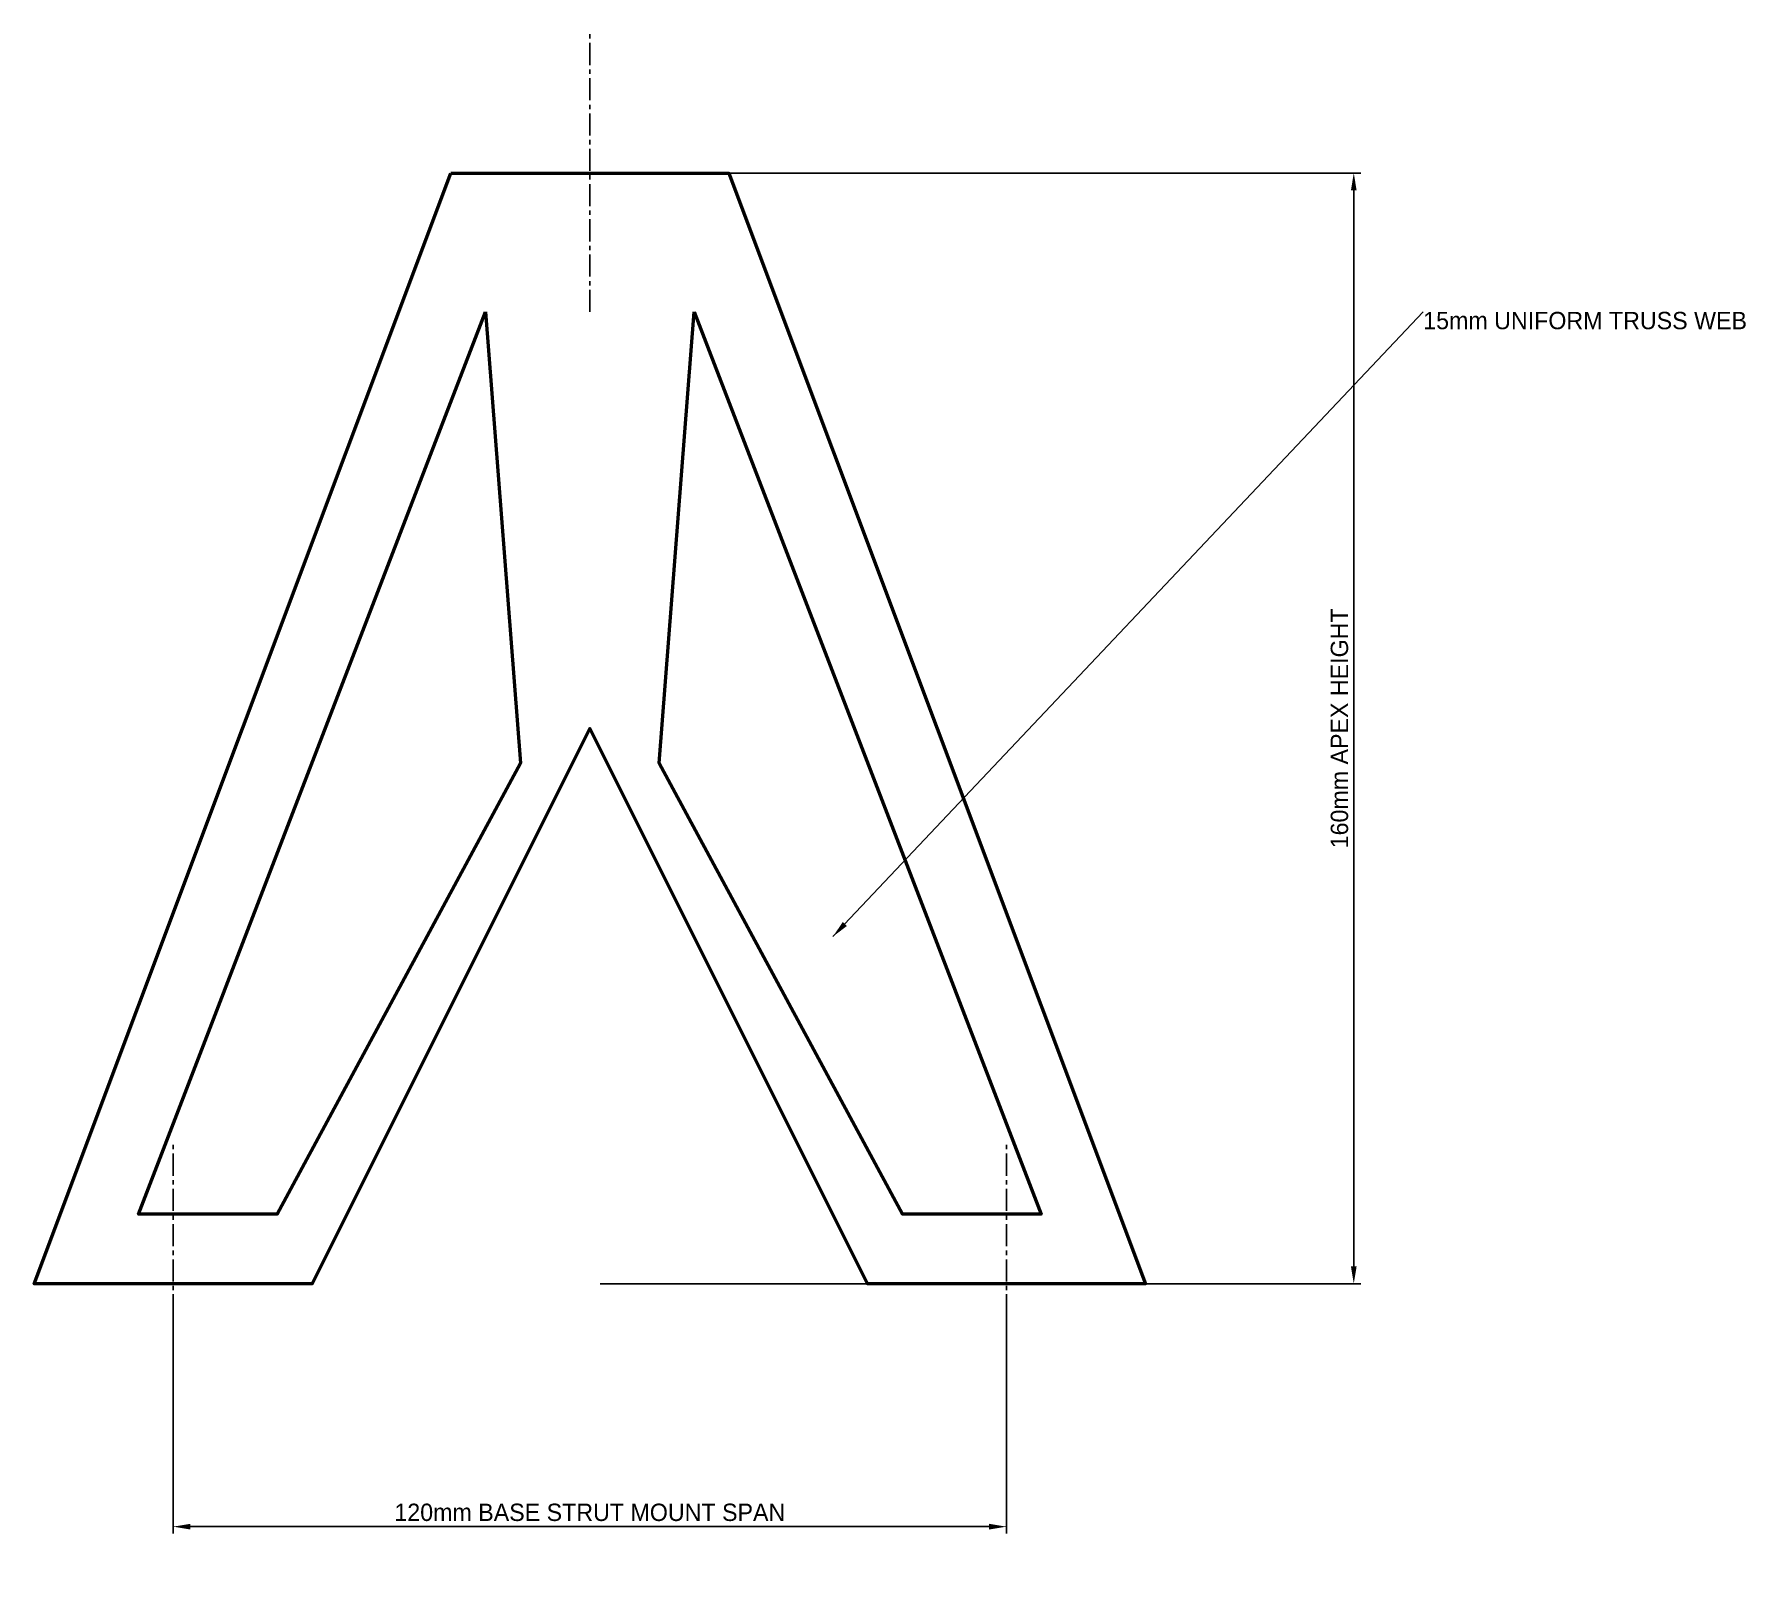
# Model space of a CAD drawing. Header units: metres. Extents: x -80 to 166, y -63 to 160.
import ezdxf

# ---------------------------------------------------------------- set-up
doc = ezdxf.new("R2010")
doc.units = ezdxf.units.M
doc.linetypes.add('CENTER', pattern=[5.08, 3.175, -0.635, 0.635, -0.635])
for name, color, linetype, lineweight in [('CENTERLINES', 7, 'CENTER', 25), ('DIMENSIONS', 7, 'Continuous', 25), ('GEOMETRY', 7, 'Continuous', 50)]:
    doc.layers.add(name, color=color, linetype=linetype, lineweight=lineweight)
doc.dimstyles.new('ENGINEERING_STYLE', dxfattribs={"dimtxt": 2.5, "dimasz": 2.5, "dimexe": 1, "dimexo": 1.5, "dimgap": 0.8, "dimtad": 1, "dimcen": 2.5, "dimazin": 3, "dimtfac": 1, "dimtmove": 0, "dimatfit": 3, "dimtfill": 1})

msp = doc.modelspace()

# ---------------------------------------------------------------- linework, layer by layer
at = {"layer": 'CENTERLINES'}
for p, q in [((0, 120), (0, 160)), ((-20, 140), (20, 140)), ((-60, -40), (-60, 0)), ((60, -40), (60, 0)), ((-80, -20), (-40, -20)), ((40, -20), (80, -20))]:
    msp.add_line(p, q, dxfattribs=at)
at = {"layer": 'GEOMETRY'}
for points in [[(-20, 140), (20, 140), (80, -20), (40, -20), (0, 60), (-40, -20), (-80, -20)], [(-15, 120), (-10, 55), (-45, -10), (-65, -10)], [(15, 120), (65, -10), (45, -10), (10, 55)]]:
    msp.add_lwpolyline(points, close=True, dxfattribs=at)

# ---------------------------------------------------------------- texts
at = {"layer": 'DIMENSIONS', "insert": (120, 120), "char_height": 2.5, "attachment_point": 1}
msp.add_mtext('15mm UNIFORM TRUSS WEB', dxfattribs=at)

# ---------------------------------------------------------------- next in the draw order: dimensions: what is measured, and where the dimension line sits
at = {"layer": 'DIMENSIONS'}
msp.add_linear_dim(base=(-60, -55), p1=(-60, -20), p2=(60, -20), text='120mm BASE STRUT MOUNT SPAN', dimstyle='ENGINEERING_STYLE', dxfattribs=at).render()

# ---------------------------------------------------------------- next in the draw order: dimensions: what is measured, and where the dimension line sits
msp.add_linear_dim(base=(110, -20), p1=(0, -20), p2=(0, 140), angle=90, text='160mm APEX HEIGHT', dimstyle='ENGINEERING_STYLE', dxfattribs=at).render()

# ---------------------------------------------------------------- next in the draw order: leaders
msp.add_leader([(35, 30), (120, 120)], dimstyle='ENGINEERING_STYLE', dxfattribs=at)

doc.saveas('drawing.dxf')
